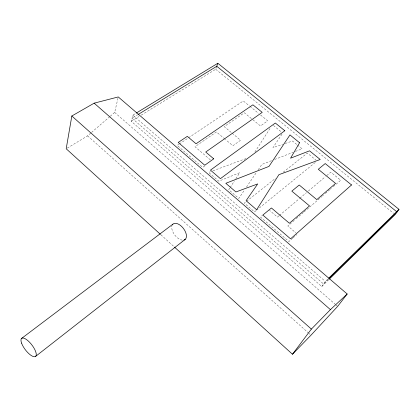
<?xml version="1.0" encoding="UTF-8"?>
<svg xmlns="http://www.w3.org/2000/svg" width="420" height="420" viewBox="0 0 420 420"><rect width="100%" height="100%" fill="white"/><g stroke="black" fill="none" stroke-linecap="round" stroke-linejoin="round"><path stroke-width="0.32" stroke-dasharray="2.1 1.58" d="M110.234 116.267L114.66 112.434L117.978 98.18M328.776 279.641L321.767 286.514L131.219 121.291L132.809 115.164L135.608 113.458M141.22 115.127L215.702 69.263L216.767 66.271M254.924 151.935L270.695 127.397M229.808 188.081L228.743 189.735L238.817 198.398L244.671 189.772M230.165 187.535L234.428 180.931M235.851 178.731L239.757 172.678L218.773 181.162L208.609 172.426L210.452 171.743M282.014 134.132L272.916 147.677L282.718 144.344M246.498 187.078L256.736 171.985M258.2 169.827L261.854 164.435L272.223 160.414M321.767 286.514L325.364 281.442L328.162 278.707M328.235 279.405L323.558 283.988L132.011 118.241L137.587 114.823M292.693 238.219L288.965 241.516L260.463 217.009L262.479 215.339M293.16 237.804L296.882 234.507M67.295 148.108L87.596 135.854L91.04 132.872M91.534 132.447L109.741 116.692M294.257 220.416L287.831 225.976L295.921 232.88M296.231 218.71L303.644 212.299M304.138 211.869L321.93 196.487M322.423 196.061L323.411 195.206M325.39 193.494L329.837 189.651M330.33 189.221L331.317 188.365M333.296 186.659L340.709 180.248L330.781 172.163L325.794 176.363M278.948 215.854L277.452 217.119L269.524 210.352M279.447 215.434L299.381 198.634M299.88 198.209L306.358 192.749M308.354 191.069L325.295 176.783M256.043 210.651L254.515 211.895L244.298 203.107L275.557 178.295M256.552 210.236L315.536 162.236M283.248 172.195L307.335 153.074L316.092 160.204M204.829 165.863L202.729 167.37L177.203 145.425L178.831 144.328M179.372 143.966L188.039 138.133M188.58 137.765L243.306 100.942L249.401 105.908M131.219 121.291L138.999 116.498M274.664 159.469L292.966 152.376M295.407 151.426L302.117 148.827L297.57 145.126M212.898 170.835L245.989 158.571M285.164 143.509L292.514 141.01L297.066 144.711M215.702 69.263L393.572 213.344M249.911 106.318L258.552 113.353M260.584 115.007L267.697 120.803L260.479 125.974L251.911 118.96M273.431 125.465L281.762 132.253M251.407 118.545L244.351 112.765L224.233 126.599L231.667 132.793M232.166 133.208L240.592 140.228L232.89 145.751L225.414 139.482M224.915 139.062L216.442 131.959L194.964 146.722L210.672 160.13M132.809 115.164L325.364 281.442M114.66 112.434L335.68 304.657M336.173 305.088L337.166 305.949M87.596 135.854L308.537 333.023M309.026 333.459L310.002 334.336M160.886 234.754L173.996 246.661M182.448 240.172A9.802 5.444 52.5 0 1 174.62 234.848A9.802 5.444 52.5 0 1 171.885 225.992"/><path stroke-width="0.63" d="M174.484 247.102L292.478 354.254L310.979 335.207L337.659 306.38L347.183 294L118.267 96.941L94.154 103.168L71.831 115.999L66.197 148.769L160.398 234.313M138.143 114.482L216.767 66.271L217.838 63.257L399 209.365L395.099 214.583L329.243 279.185M292.478 354.254L311.372 329.096L330.419 309.624L347.183 294M328.624 278.25L399 209.365M329.175 278.486L397.042 211.984L216.767 66.271M35.726 356.296L185.278 239.337M21.457 338.531L172.835 224.222M136.164 113.117L217.838 63.257M94.154 103.168L330.419 309.624M71.831 115.999L311.372 329.096M172.258 225.005A9.802 5.444 52.5 0 1 183.314 228.296A9.802 5.444 52.5 0 1 184.028 240.035M299.586 142.742L290.551 158.193L309.545 150.833L320.219 159.506L278.906 174.678L256.636 209.743L246.083 200.686L257.712 183.923L235.914 191.961L225.823 183.304L268.984 166.404L289.973 134.93L299.586 142.742M351.54 184.952L290.556 238.844L262.841 215.066L271.43 207.974L289.391 223.272L309.508 205.91L291.832 191.126L299.229 185.021L316.796 199.621L335.58 183.404L318.297 169.276L325.211 163.564L351.54 184.952M284.818 130.741L220.416 178.663L210.467 170.126L275.326 123.034L284.818 130.741M213.712 158.823L204.761 165.233L178.211 142.453L187.32 136.348L196.046 143.777L252.908 104.816L262.211 112.376L205.727 152.024L213.712 158.823M21.567 343.13A11.413 4.064 52.5 0 0 34.739 356.743A11.413 4.064 52.5 0 0 29.573 342.253A11.413 4.064 52.5 0 0 21.567 343.13"/></g></svg>
